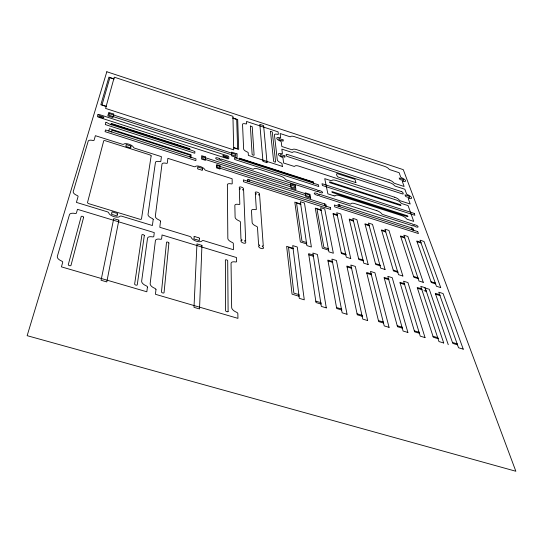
<?xml version="1.0" encoding="UTF-8"?>
<svg xmlns="http://www.w3.org/2000/svg" width="543" height="543" viewBox="0 0 543 543"><rect width="100%" height="100%" fill="white"/><g stroke="black" fill="none" stroke-linecap="round" stroke-linejoin="round"><path stroke-width="0.81" d="M108.831 131.019L109.435 128.664L191.156 154.809L190.987 157.26L105.512 129.96L105.064 131.657L195.874 160.626L195.975 158.855L191.38 157.389A0.896 0.339 20.1 0 1 190.179 157.002A0.896 0.339 20.1 0 1 190.213 156.506L190.301 155.25L111.919 130.184L111.614 131.392A0.916 0.346 18.3 0 1 111.491 131.874A0.916 0.346 18.3 0 1 110.256 131.474M114.023 78.986L109.862 77.785L102.016 104.894L106.258 106.306L105.58 108.424L233.714 149.868L233.585 147.533L237.63 148.809L236.707 119.555L232.764 118.048M413.495 230.239L412.103 229.621L411.703 227.931M325.929 206.136L324.544 205.553L324.402 203.856M315.809 301.155L319.345 302.213A1.066 0.482 24.4 0 1 320.743 302.634A1.066 0.482 24.4 0 1 320.865 303.408M432.975 336.26L436.362 337.271A1.059 0.455 27.5 0 1 437.692 337.671A1.059 0.455 27.5 0 1 437.957 338.472M299.037 296.261L292.066 294.17L286.629 246.332L293.057 248.314L299.295 298.331L304.277 299.824L297.279 247.011L292.725 245.599L293.037 248.097A0.984 0.414 23.1 0 1 293.111 248.755A0.984 0.414 23.1 0 1 291.815 248.355L288.523 247.336L293.865 293.111L297.428 294.177A1.066 0.489 23.8 0 1 298.833 294.598A1.066 0.489 23.8 0 1 298.928 295.365M336.531 307.542L340.04 308.594A1.066 0.482 25 0 1 341.425 309.008A1.066 0.482 25 0 1 341.574 309.795M397.232 325.732L400.659 326.757A1.059 0.468 26.6 0 1 402.01 327.164A1.059 0.468 26.6 0 1 402.234 327.958M414.323 330.85L417.73 331.868A1.059 0.462 27.1 0 1 419.074 332.275A1.059 0.462 27.1 0 1 419.318 333.069M357.084 313.827L360.572 314.872A1.059 0.475 25.6 0 1 361.943 315.286A1.059 0.475 25.6 0 1 362.12 316.074M452.462 342.436L455.821 343.441A1.059 0.455 27.9 0 1 457.145 343.834A1.059 0.455 27.9 0 1 457.43 344.642M378.437 320.608L381.892 321.646A1.059 0.468 26.2 0 1 383.256 322.053A1.059 0.468 26.2 0 1 383.46 322.847M438.018 338.662L433.3 337.251L417.214 287.471L421.585 288.822M341.608 309.978L336.708 308.512L327.857 260.083L332.384 261.482M402.288 328.148L397.496 326.716L384.057 277.412L388.489 278.776M419.372 333.259L414.614 331.834L399.906 282.292L404.311 283.65M362.161 316.257L357.294 314.804L346.875 266.056L351.375 267.441M320.967 304.032L316.019 302.553L308.641 253.656L313.196 255.061M457.498 344.832L452.808 343.434L435.282 293.329L439.626 294.673M383.507 323.031L378.675 321.585L366.64 272.471L371.107 273.848M308.818 254.843L312.096 255.855A0.984 0.414 23.6 0 0 313.386 256.255A0.984 0.414 23.6 0 0 313.284 255.59M417.486 288.319L420.628 289.29A0.971 0.394 26.2 0 0 421.863 289.67A0.971 0.394 26.2 0 0 421.639 288.985M328.006 260.911L331.264 261.909A0.977 0.414 24.1 0 0 332.54 262.31A0.977 0.414 24.1 0 0 332.418 261.638M384.288 278.254L387.471 279.231A0.977 0.4 25.5 0 0 388.727 279.618A0.977 0.4 25.5 0 0 388.537 278.939M400.157 283.134L403.32 284.111A0.971 0.394 25.8 0 0 404.569 284.498A0.971 0.394 25.8 0 0 404.359 283.813M347.052 266.885L350.283 267.882A0.977 0.407 24.6 0 0 351.559 268.276A0.977 0.407 24.6 0 0 351.409 267.604M424.015 290.627L424.816 290.872A0.971 0.394 26.3 0 0 426.058 291.252A0.971 0.394 26.3 0 0 425.827 290.566L424.945 287.939L429.289 289.276L448.253 344.683M435.581 294.184L438.703 295.148A0.971 0.387 26.6 0 0 439.932 295.528A0.971 0.387 26.6 0 0 439.687 294.835M366.844 273.312L370.048 274.296A0.977 0.407 25.1 0 0 371.317 274.69A0.977 0.407 25.1 0 0 371.147 274.011M328.576 250.126L322.345 248.199L315.259 208.118L321.056 209.951L328.902 251.85L333.354 253.228L324.741 208.967L320.628 207.664L321.022 209.774A0.889 0.339 23.2 0 1 321.123 210.324A0.889 0.339 23.2 0 1 319.956 209.958L316.983 209.014L323.879 247.37L327.069 248.355A0.957 0.394 23.8 0 1 328.318 248.748A0.957 0.394 23.8 0 1 328.44 249.386M363.192 260.83L358.801 259.473L349.224 219.053L353.31 220.349M393.234 270.142L396.342 271.106A0.957 0.38 25.5 0 1 397.571 271.486A0.957 0.38 25.5 0 1 397.768 272.145M413.603 276.455L416.685 277.412A0.95 0.38 25.9 0 1 417.9 277.785A0.95 0.38 25.9 0 1 418.117 278.45M306.646 243.902L300.354 241.954L294.808 202.118L300.659 203.978L306.904 245.612L311.397 247.004L304.467 203.014L300.313 201.697L300.632 203.795A0.896 0.346 22.7 0 1 300.713 204.344A0.896 0.346 22.7 0 1 299.532 203.971L296.532 203.021L301.956 241.14L305.173 242.137A0.964 0.4 23.3 0 1 306.442 242.531A0.964 0.4 23.3 0 1 306.537 243.162M435.574 283.86L431.305 282.536L416.786 240.997L420.771 242.259M397.809 272.301L393.471 270.957L381.505 229.933L385.55 231.209M418.171 278.607L413.868 277.276L400.517 235.961L404.528 237.23M341.248 252.719L344.405 253.696A0.957 0.394 24.2 0 1 345.653 254.083A0.957 0.394 24.2 0 1 345.796 254.728M375.485 263.62L378.607 264.59A0.957 0.387 25.1 0 1 379.835 264.97A0.957 0.387 25.1 0 1 380.012 265.622M358.611 258.672L361.76 259.649A0.957 0.387 24.7 0 1 362.995 260.029A0.957 0.387 24.7 0 1 363.158 260.681M345.823 254.877L341.411 253.513L333.042 213.433L337.149 214.736M380.052 265.778L375.695 264.427L364.964 223.804L369.023 225.094M431.02 281.715L434.081 282.665A0.95 0.373 26.3 0 1 435.282 283.039A0.95 0.373 26.3 0 1 435.52 283.704M333.185 214.118C332.445 213.467 338.839 216.643 337.183 214.865M365.147 224.497C363.919 223.37 370.645 227.157 369.091 225.25M349.387 219.745C348.742 219.073 354.83 222.236 353.412 220.533M417.038 241.71L421.069 242.959L420.852 242.422M381.715 230.632C380.955 229.832 387.139 233.151 385.659 231.393M400.748 236.667L404.834 237.922L404.576 237.366M114.044 78.925L108.912 77.126L100.835 104.765L106.123 106.476L114.281 77.174L232.94 116.297L233.666 147.777L238.696 149.406L237.685 119.541L232.981 117.987M338.723 206.388L340.027 206.659L339.436 204.854M413.752 230.32L413.067 228.372L338.038 204.406L338.459 206.299M326.2 206.225L325.82 204.311L247.547 179.366L247.642 181.219M249.013 179.835L249.081 181.158A0.896 0.346 21.5 0 1 249.108 181.688A0.896 0.346 21.5 0 1 247.92 181.308M223.024 155.753L223.024 156.126A0.923 0.346 20.8 0 0 223.553 156.628A0.923 0.346 20.8 0 0 224.497 156.859L226.234 157.416A0.923 0.346 20.9 0 0 227.178 157.796A0.923 0.346 20.9 0 0 227.7 157.626L227.7 157.26A0.923 0.339 20.9 0 0 227.171 156.751A0.923 0.339 20.9 0 0 226.227 156.52L224.497 155.963A0.923 0.346 20.8 0 0 223.553 155.59A0.923 0.346 20.8 0 0 223.024 155.753M220.01 165.696L219.99 169.043L216.576 167.957L216.623 164.617L220.01 165.696M217.207 165.52L217.186 167.305L309.72 196.831L309.401 194.964L217.207 165.52M240.339 159.384L240.087 158.753L312.911 182.21L313.379 183.215L318.436 184.763L318.775 186.541L234.617 159.472L234.576 157.762L240.339 159.425M188.964 149.373L194.91 151.531L194.801 153.248L105.301 124.571L105.742 122.928C104.439 120.159 112.727 127.055 111.831 124.055L189.249 148.897L188.964 149.373M284.946 155.936L284.844 157.253L281.498 156.241L280.697 155.712L280.534 154.429L284.946 155.956M283.134 139.931L283.073 141.153L279.855 140.189L279.021 139.666L278.878 138.465L283.134 139.931M355.896 182.591L338.71 177.208C336.816 177.547 335.418 172.07 337.916 173.841L354.552 179.183L355.102 179.631L355.896 182.591M201.935 245.368L199.532 308.953L193.987 307.338L196.96 243.855L201.935 245.368M205.6 156.954L205.471 160.334L201.507 159.072L201.657 155.692L205.6 156.954M199.281 238.716L199.24 239.734A1.127 0.502 20.6 0 1 199.172 240.454A1.127 0.502 20.6 0 1 197.686 240.006L195.629 239.382A1.127 0.502 20.5 0 1 194.136 238.92A1.127 0.502 20.5 0 1 194.143 238.187L194.197 237.162A1.127 0.502 20.5 0 1 194.265 236.456A1.127 0.502 20.5 0 1 195.751 236.897L197.801 237.522A1.127 0.502 20.6 0 1 199.281 237.983A1.127 0.502 20.6 0 1 199.281 238.716M202.288 168.948L202.254 169.728A0.984 0.38 20.4 0 1 202.2 170.271A0.984 0.38 20.4 0 1 200.903 169.864L199.105 169.294A0.984 0.38 20.3 0 1 197.808 168.88A0.984 0.38 20.3 0 1 197.808 168.316L197.849 167.536A0.984 0.38 20.3 0 1 197.903 166.993A0.984 0.38 20.3 0 1 199.2 167.4L200.991 167.97A0.984 0.38 20.4 0 1 202.281 168.384A0.984 0.38 20.4 0 1 202.288 168.948M202.777 156.873L202.702 158.617L294.964 188.129L294.706 186.303L202.777 156.873M250.371 126.044L252.128 154.395A1.052 0.38 21.4 0 0 253.14 155.135A1.052 0.38 21.4 0 0 254.104 155.04L252.224 126.689L250.371 126.044M189.758 148.68L189.677 149.848L110.894 124.585L111.179 123.458L189.758 148.68M168.887 243.047L164.061 292.623A1.357 0.679 19.9 0 1 162.696 292.935A1.357 0.679 19.9 0 1 161.468 291.863L166.511 242.334A1.249 0.57 19.8 0 1 167.76 242.11A1.249 0.57 19.8 0 1 168.887 243.047M409.191 196.41L409.49 197.761L405.831 196.6L404.963 194.889L408.302 195.738L409.184 196.43M155.97 289.629L155.447 294.292L237.949 318.361L237.841 313.589A1.907 0.943 22.4 0 0 236.429 312.211A6.441 3.156 22.4 0 1 231.657 307.535L231.046 263.436A5.987 2.722 21.9 0 1 235.35 261.936A1.751 0.794 21.8 0 0 236.612 261.502L236.517 257.545L162.052 234.97L161.624 238.818A1.785 0.808 19.6 0 1 160.219 239.225A6.095 2.79 19.6 0 0 155.413 240.61L150.16 283.616A6.564 3.244 19.7 0 0 154.64 288.258A1.948 0.971 19.6 0 1 155.97 289.629M160.511 221.266L159.805 227.293L189.663 236.381A1.738 0.774 20.4 0 1 191.231 237.488A5.892 2.62 20.6 0 0 196.58 241.268A5.892 2.62 20.6 0 0 202.125 240.807A1.731 0.774 20.8 0 1 203.747 240.671L233.436 249.712L233.32 243.515A1.697 0.747 21.5 0 0 232.071 242.368A5.742 2.505 21.6 0 1 227.836 238.479L227.374 184.769A5.186 2.036 21.2 0 1 231.121 183.86A1.52 0.591 21.1 0 0 232.221 183.595L232.132 178.762L206.191 170.522A1.514 0.584 20.5 0 1 204.813 169.606A5.152 1.996 20.4 0 0 200.15 166.497A5.152 1.996 20.4 0 0 195.324 166.586A1.514 0.584 20.2 0 1 193.899 166.613L167.875 158.339L167.325 163.029A1.541 0.604 19.6 0 1 166.124 163.267A5.274 2.077 19.6 0 0 161.997 164.088L155.325 216.263A5.844 2.559 19.5 0 0 159.33 220.125A1.731 0.76 19.5 0 1 160.511 221.266M147.418 287.132L146.834 291.781L61.44 266.864L62.696 262.337A2.002 0.991 16.5 0 0 61.474 260.973A6.76 3.312 16.6 0 1 57.334 256.377L69.47 214.675A6.265 2.851 17.1 0 1 74.859 213.419A1.833 0.828 17.1 0 0 76.427 213.053L77.466 209.326L154.287 232.614L153.805 236.456A1.785 0.814 19.3 0 1 152.386 236.857A6.109 2.796 19.4 0 0 147.526 238.234L141.648 281.118A6.577 3.251 19.4 0 0 146.101 285.761A1.948 0.971 19.3 0 1 147.418 287.132M403.245 179.414L399.153 177.982L399.981 179.543L403.551 180.67L403.225 179.468M153.194 219.508L152.4 225.528L121.761 216.202A1.772 0.794 18.4 0 0 119.996 216.304A6.034 2.688 18.2 0 1 113.955 216.65A6.034 2.688 18.2 0 1 108.749 212.883A1.785 0.794 18 0 0 107.229 211.777L76.414 202.396L78.077 196.552A1.778 0.781 17.2 0 0 76.97 195.426A6.007 2.613 17.3 0 1 73.23 191.604L88.21 141.132A5.41 2.118 17.9 0 1 92.765 140.42A1.581 0.618 17.9 0 0 94.095 140.209L95.385 135.682L122.141 144.187A1.548 0.597 18.5 0 0 123.675 144.187A5.267 2.036 18.7 0 1 128.874 144.194A5.267 2.036 18.7 0 1 133.429 147.289A1.541 0.597 18.8 0 0 134.773 148.198L161.434 156.669L160.816 161.352A1.548 0.604 19.4 0 1 159.601 161.583A5.287 2.084 19.4 0 0 155.441 162.398L148.029 214.505A5.864 2.572 19.3 0 0 152.013 218.367A1.738 0.767 19.3 0 1 153.194 219.508M144.309 235.628L137.257 284.783A1.371 0.679 19 0 1 135.852 285.082A1.371 0.679 19 0 1 134.637 284.016L141.913 234.902A1.256 0.577 19.1 0 1 143.196 234.685A1.256 0.577 19.1 0 1 144.309 235.628M151.144 155.922L141.485 218.938A1.751 0.774 19 0 1 139.694 219.202L89.025 203.754A1.778 0.787 17.5 0 1 87.518 202.478L103.706 140.868A1.568 0.611 18.1 0 1 105.356 140.752L149.766 154.85A1.548 0.604 19.2 0 1 151.144 155.922M270.455 131.311L273.638 161.257A1.045 0.38 21.9 0 0 274.663 161.99A1.045 0.38 21.9 0 0 275.593 161.889L272.287 131.963L270.455 131.311M118.869 220.153L106.801 281.926L101.066 280.256L113.738 218.598L118.869 220.153M117.247 214.22L117.05 215.211A1.154 0.516 18.3 0 1 116.867 215.91A1.154 0.516 18.3 0 1 115.333 215.449L113.209 214.804A1.154 0.516 18.2 0 1 111.675 214.329A1.154 0.516 18.2 0 1 111.783 213.609L111.994 212.618A1.154 0.509 18.2 0 1 112.177 211.933A1.154 0.509 18.2 0 1 113.711 212.394L115.822 213.032A1.154 0.509 18.3 0 1 117.349 213.508A1.154 0.509 18.3 0 1 117.247 214.22M130.809 146.603L130.659 147.357A1.005 0.394 18.7 0 1 130.517 147.886A1.005 0.394 18.7 0 1 129.186 147.465L127.34 146.875A1.011 0.394 18.6 0 1 126.003 146.447A1.011 0.394 18.6 0 1 126.085 145.904L126.241 145.151A1.005 0.387 18.7 0 1 126.39 144.628A1.005 0.387 18.7 0 1 127.72 145.049L129.56 145.633A1.005 0.387 18.7 0 1 130.89 146.06A1.005 0.387 18.7 0 1 130.809 146.603M113.786 114.091L112.903 117.553L107.813 115.917L108.736 112.462L113.786 114.091M83.622 217.295L70.984 265.391A1.398 0.692 16.8 0 1 69.463 265.67A1.398 0.692 16.8 0 1 68.296 264.611L81.165 216.555A1.283 0.584 17.3 0 1 82.543 216.358A1.283 0.584 17.3 0 1 83.622 217.295M109.333 113.657L108.919 115.231L235.73 156.106L235.682 154.422L109.333 113.657M103.727 117.383L103.632 117.729A0.957 0.353 18.2 0 1 102.994 117.872A0.957 0.353 18.2 0 1 102.016 117.485L100.204 116.901A0.964 0.353 18.1 0 1 99.193 116.65A0.964 0.353 18.1 0 1 98.731 116.154L98.833 115.808A0.957 0.353 18.1 0 1 99.471 115.673A0.957 0.353 18.1 0 1 100.441 116.059L102.254 116.643A0.957 0.353 18.2 0 1 103.265 116.894A0.957 0.353 18.2 0 1 103.727 117.383M97.93 114.695L97.468 116.29A1.5 0.557 18.1 0 0 98.745 117.281L227.422 158.631A1.446 0.536 20.9 0 0 228.779 158.502L228.759 156.791A1.439 0.536 20.9 0 0 227.395 155.787L99.512 114.627A1.5 0.55 18.1 0 0 97.93 114.695M106.822 71.751L27.15 335.676L515.85 471.249L403.293 169.66L106.822 71.751M326.295 307.888L321.341 306.408L312.883 253.058L317.417 254.463L326.295 307.888M443.712 342.986L438.975 341.567L420.777 286.365L425.121 287.702L443.712 342.986M347.065 314.282L342.151 312.809L331.929 259.092L336.436 260.484L347.065 314.282M407.895 332.465L403.089 331.026L387.811 276.339L392.222 277.704L407.895 332.465M425.026 337.576L420.255 336.158L403.571 281.206L407.949 282.557L425.026 337.576M367.665 320.567L362.792 319.108L350.846 265.038L355.312 266.416L367.665 320.567M463.24 349.163L458.543 347.758L438.744 292.195L443.068 293.525L463.24 349.163M389.073 327.348L384.227 325.902L370.496 271.425L374.935 272.796L389.073 327.348M350.751 258.577L346.325 257.206L336.721 212.741L340.807 214.037L350.751 258.577M385.062 269.484L380.691 268.133L368.473 223.071L372.512 224.354L385.062 269.484M368.168 264.536L363.762 263.179L352.821 218.34L356.887 219.63L368.168 264.536M440.719 287.593L436.436 286.27L420.038 240.196L424.002 241.452L440.719 287.593M402.872 276.02L398.521 274.677L384.939 229.173L388.964 230.449L402.872 276.02M423.275 282.34L418.958 281.002L403.856 235.173L407.847 236.443L423.275 282.34M417.73 231.589L334.359 204.989L334.766 206.897L418.436 233.558L417.73 231.589M310.691 198.209L305.824 196.661L305.2 192.806L310.026 194.346L310.691 198.209M330.348 207.541L243.359 179.855L243.434 181.715L330.741 209.469L330.348 207.541M219.263 158.427L217.75 157.938A2.192 0.821 20.7 0 0 215.673 158.142A2.192 0.821 20.7 0 0 217.729 159.676L219.25 160.158A1.025 0.387 20.8 0 1 220.22 160.063A1.025 0.387 20.8 0 1 221.184 160.782L317.438 191.638A1.005 0.373 23 0 1 318.293 191.509A1.005 0.373 23 0 1 319.304 192.236L320.764 192.704A2.145 0.794 23 0 0 322.583 192.432A2.145 0.794 23 0 0 320.418 190.885L318.958 190.417A0.998 0.367 23 0 1 318.11 190.539A0.998 0.367 23 0 1 317.098 189.819L286.663 180.052A1.432 0.529 22.3 0 1 285.299 179.176A4.887 1.819 22.1 0 0 280.67 176.197L258.068 168.934A4.914 1.833 21.6 0 0 253.69 169.029A1.446 0.536 21.5 0 1 252.393 169.056L221.191 159.045A1.018 0.38 20.8 0 1 220.227 159.14A1.018 0.38 20.8 0 1 219.263 158.427M334.101 195.84L327.877 193.844L324.734 178.64L330.782 180.595A1.385 0.495 23.1 0 0 331.929 180.561A4.697 1.677 23.2 0 1 335.818 180.425L396.214 199.987A4.663 1.629 24.4 0 1 400.856 202.865A1.371 0.475 24.5 0 0 402.227 203.713L408.098 205.614L413.718 221.381L407.678 219.447A1.412 0.502 24.8 0 1 406.266 218.557A4.812 1.724 24.7 0 0 401.467 215.557L339.28 195.589A4.846 1.778 23.4 0 0 335.282 195.785A1.425 0.523 23.3 0 1 334.101 195.84M376.788 210.664L354.837 203.625A4.867 1.792 23.8 0 0 350.893 203.856A1.432 0.529 23.7 0 1 349.726 203.924L319.433 194.224A1.005 0.373 23 0 1 318.578 194.353A1.005 0.373 23 0 1 317.56 193.627L316.094 193.152A2.165 0.808 23 0 0 314.248 193.43A2.165 0.808 23 0 0 316.426 194.998L317.906 195.466A1.011 0.38 23 0 1 318.761 195.337A1.011 0.38 23 0 1 319.779 196.071L413.243 225.963A0.998 0.36 25 0 1 413.983 225.8A0.998 0.36 25 0 1 415.049 226.54L416.467 226.994A2.138 0.767 25.1 0 0 418.056 226.655A2.138 0.767 25.1 0 0 415.782 225.073L414.37 224.619A0.998 0.36 25 0 1 413.623 224.775A0.998 0.36 25 0 1 412.565 224.042L383.005 214.58A1.425 0.516 24.4 0 1 381.586 213.684A4.853 1.772 24.3 0 0 376.788 210.664M295.304 185.346L290.491 183.805L291.068 188.054L295.921 189.602L295.304 185.346M236.999 153.866L231.637 152.135L231.712 155.943L237.108 157.68L236.999 153.866M414.207 213.406L322.033 183.69L322.393 185.502L414.893 215.293L414.207 213.406M313.291 181.966L239.375 158.156L239.415 159.323L313.515 183.174L313.291 181.966M406.822 215.591L332.703 191.767A1.066 0.387 23.2 0 0 331.821 191.903A1.066 0.387 23.2 0 0 332.9 192.67L407.141 216.521A1.052 0.373 24.8 0 0 407.936 216.365A1.052 0.373 24.8 0 0 406.822 215.591M394.673 197.218L298.826 166.138A4.704 1.683 22.4 0 0 294.788 166.212A1.385 0.495 22.3 0 1 293.593 166.233L283.609 163.002L282.978 158.047A1.371 0.489 22 0 0 281.919 157.198A4.643 1.643 22 0 1 278.335 154.321A4.643 1.643 22 0 1 281.471 153.635A1.357 0.475 22 0 0 282.394 153.438L281.837 149.101L291.543 152.271A1.344 0.468 22.1 0 0 292.704 152.264A4.568 1.588 22.3 0 1 296.634 152.237L389.786 182.686A4.5 1.52 24.1 0 1 394.266 185.428A1.324 0.448 24.2 0 0 395.582 186.242L404.868 189.269L406.537 193.871A1.337 0.455 24.5 0 0 407.671 194.727A4.561 1.554 24.5 0 1 411.553 197.659A4.561 1.554 24.5 0 1 409.049 198.507A1.351 0.462 24.6 0 0 408.302 198.765L410.203 204.012L400.653 200.917A1.364 0.475 24.5 0 1 399.288 200.075A4.636 1.615 24.4 0 0 394.673 197.218M282.346 166.389L248.361 155.4L248.219 152.8A1.405 0.509 21.3 0 0 247.174 151.938A4.744 1.704 21.3 0 1 243.631 149.02L242.531 124.408A4.493 1.527 21.2 0 1 245.721 123.879A1.317 0.448 21.1 0 0 246.651 123.723L246.529 121.462L278.077 131.861L278.362 134.162A1.303 0.441 21.8 0 1 277.48 134.331A4.459 1.514 21.8 0 0 274.446 134.902L277.317 159.941A4.711 1.683 22 0 0 280.948 162.873A1.391 0.502 22 0 1 282.021 163.742L282.346 166.389M399.852 204.501L330.361 182.041A1.038 0.373 23.1 0 0 329.479 182.156A1.038 0.373 23.1 0 0 330.544 182.903L400.157 205.397A1.032 0.36 24.5 0 0 400.951 205.254A1.032 0.36 24.5 0 0 399.858 204.501M267.027 162.683L262.961 161.366L259.846 124.367L263.606 125.609L267.027 162.683M401.44 191.604L287.383 154.443A1.357 0.475 22.1 0 0 286.188 154.565L286.331 155.637A1.364 0.482 22.1 0 0 287.675 156.588L402.241 193.865A1.337 0.455 24.4 0 0 403.252 193.695L402.852 192.568A1.337 0.455 24.4 0 0 401.44 191.604M389.134 179.937L296.519 149.624A4.541 1.568 22.2 0 0 292.609 149.637A1.337 0.462 22.1 0 1 291.455 149.637L281.81 146.488L281.22 141.872A1.324 0.455 21.9 0 0 280.202 141.065A4.487 1.527 21.9 0 1 276.747 138.336A4.487 1.527 21.9 0 1 279.781 137.746A1.317 0.448 21.8 0 0 280.67 137.576L280.154 133.524L289.528 136.612A1.296 0.434 22 0 0 290.654 136.626A4.412 1.48 22.1 0 1 294.462 136.66L384.559 166.362A4.351 1.425 23.8 0 1 388.876 168.982A1.276 0.414 23.9 0 0 390.152 169.755L399.139 172.715L400.7 177.018A1.29 0.421 24.2 0 0 401.793 177.832A4.405 1.453 24.2 0 1 405.526 180.609A4.405 1.453 24.2 0 1 403.076 181.362A1.303 0.434 24.3 0 0 402.356 181.586L404.128 186.487L394.897 183.466A1.317 0.441 24.2 0 1 393.58 182.658A4.473 1.507 24.1 0 0 389.134 179.937M259.574 194.537L259.527 193.831A2.267 0.889 21.8 0 0 257.328 192.188A2.267 0.889 21.8 0 0 255.258 192.48L255.305 193.186A1.066 0.414 21.7 0 1 256.33 193.953A1.066 0.414 21.7 0 1 255.366 194.089L256.33 209.293A1.568 0.631 21.8 0 1 255.237 209.605A5.349 2.172 21.9 0 0 251.49 210.677L252.135 222.582A5.471 2.274 22 0 0 256.262 226.227A1.615 0.679 22 0 1 257.477 227.307L258.577 244.601A1.167 0.502 22.2 0 1 259.71 245.484A1.167 0.502 22.2 0 1 258.651 245.694L258.706 246.563A2.511 1.086 22.3 0 0 261.142 248.47A2.511 1.086 22.3 0 0 263.423 248.008L263.362 247.14A1.167 0.502 22.4 0 1 262.221 246.257A1.167 0.502 22.4 0 1 263.28 246.04L259.642 195.446A1.059 0.414 21.8 0 1 258.611 194.679A1.059 0.414 21.8 0 1 259.574 194.537M243.597 189.48L243.563 188.774A2.281 0.889 21.4 0 0 241.384 187.138A2.281 0.889 21.4 0 0 239.273 187.416L239.293 188.122A1.066 0.421 21.3 0 1 240.318 188.889A1.066 0.421 21.3 0 1 239.327 189.018L239.816 204.114A1.568 0.638 21.4 0 1 238.689 204.426A5.369 2.186 21.5 0 0 234.847 205.471L235.112 217.288A5.491 2.287 21.6 0 0 239.191 220.933A1.622 0.679 21.5 0 1 240.393 222.006L240.949 239.191A1.174 0.509 21.7 0 1 242.076 240.074A1.174 0.509 21.7 0 1 240.983 240.277L241.011 241.14A2.518 1.093 21.8 0 0 243.434 243.047A2.518 1.093 21.8 0 0 245.762 242.592L245.728 241.737A1.174 0.509 21.9 0 1 244.601 240.848A1.174 0.509 21.9 0 1 245.68 240.644L243.631 190.383A1.066 0.421 21.4 0 1 242.612 189.616A1.066 0.421 21.4 0 1 243.597 189.48M228.108 311.356L227.7 260.816A1.229 0.557 21.5 0 0 226.533 259.873A1.229 0.557 21.5 0 0 225.372 260.111L225.576 310.616A1.337 0.665 22.1 0 0 226.845 311.689A1.337 0.665 22.1 0 0 228.108 311.356"/></g></svg>
